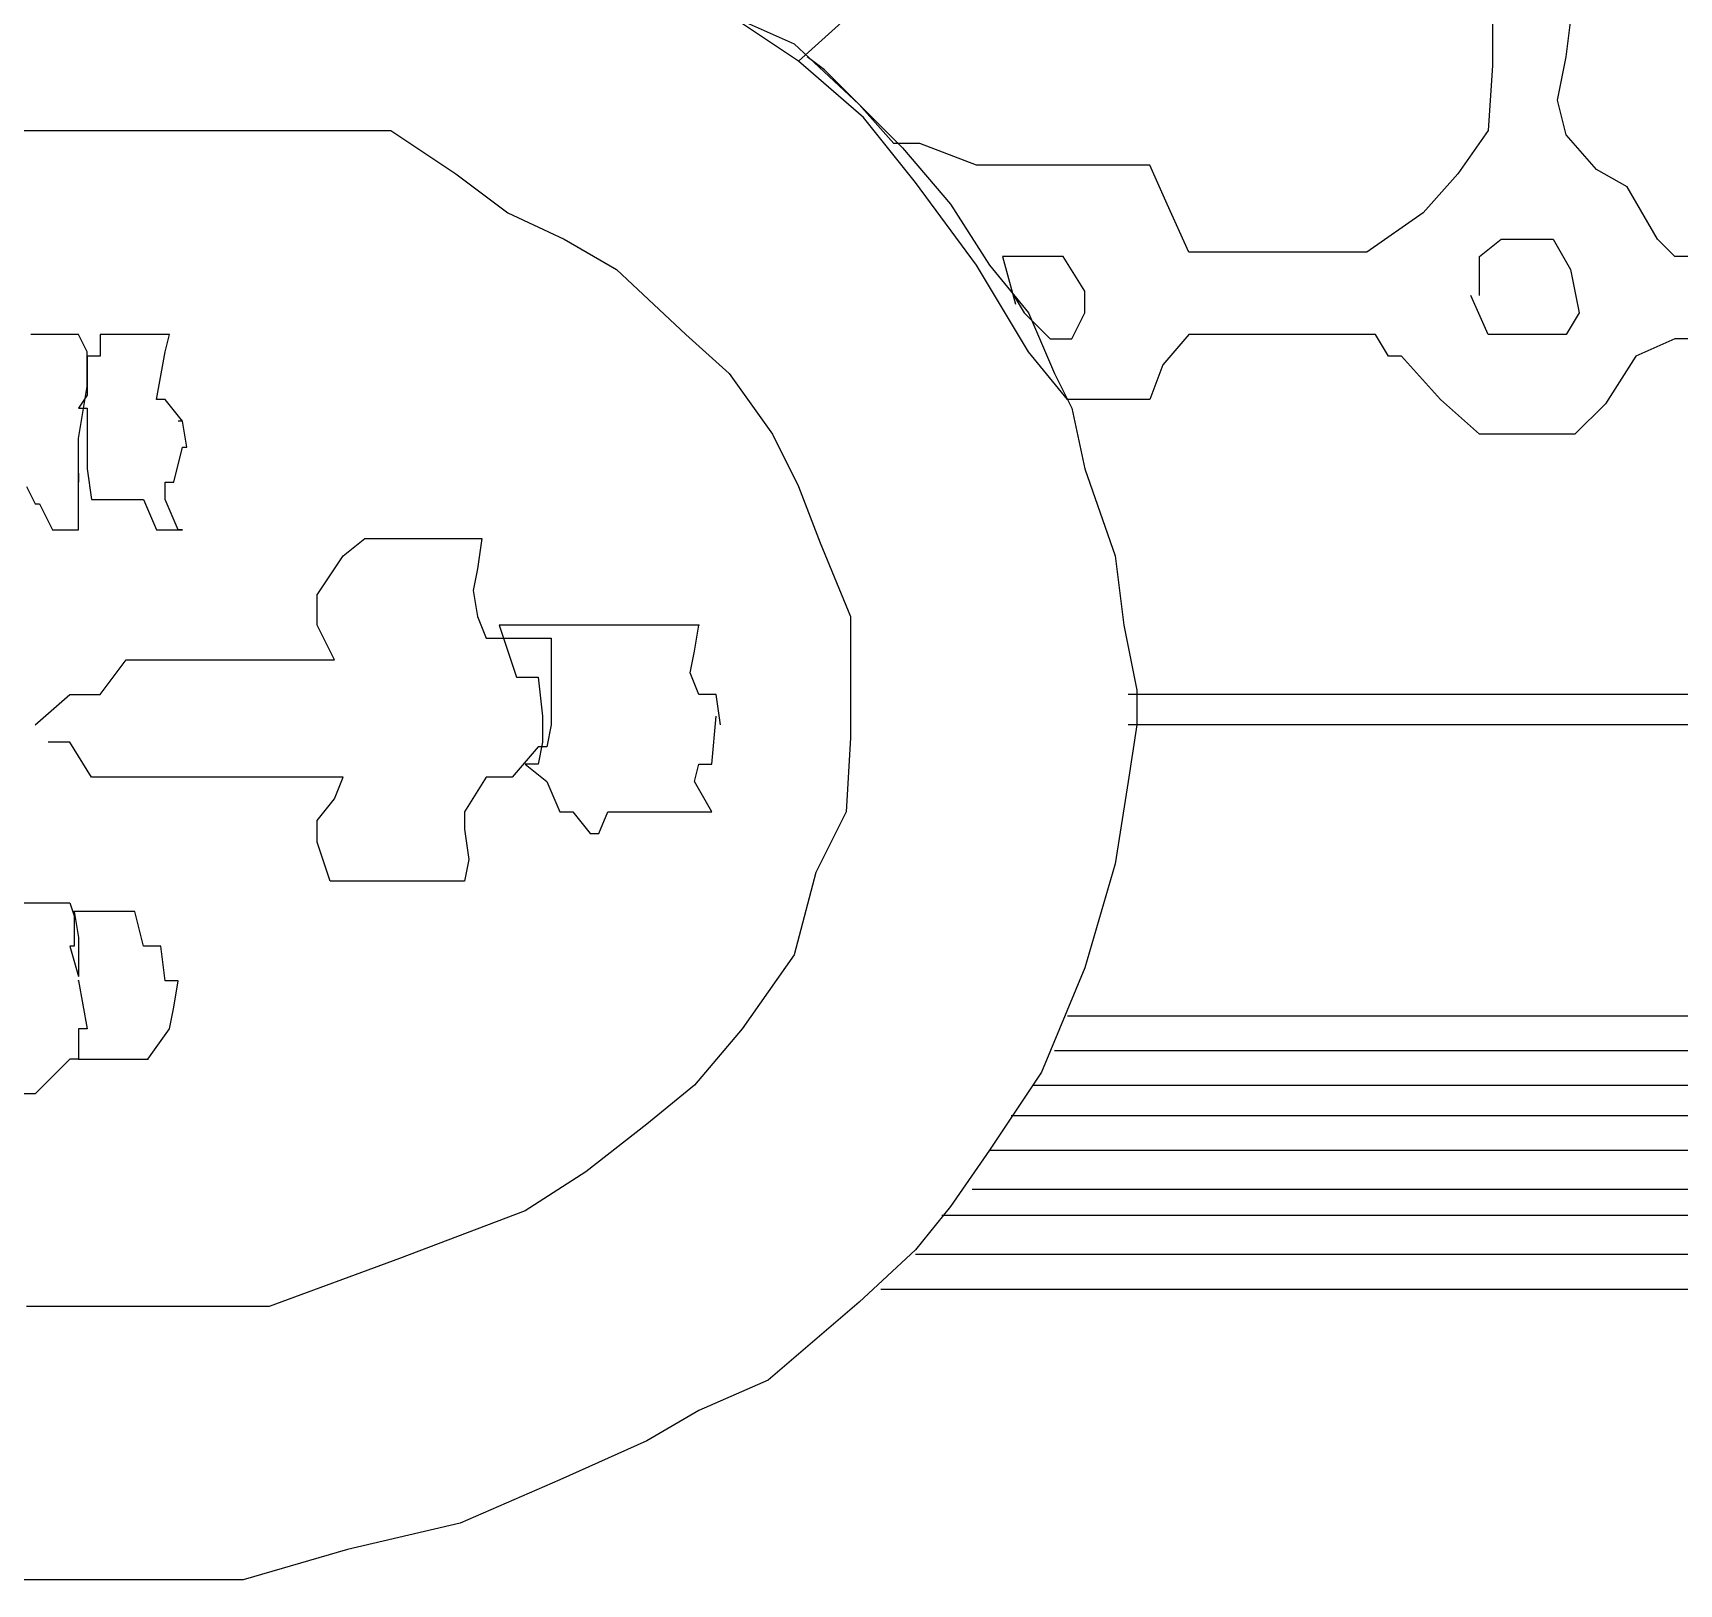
# Model space of a CAD drawing. Extents: x 729854 to 730444, y 4373781 to 4374808.
# Drawn here: x 729892.015 to 729895.81, y 4374640.15 to 4374643.725 of the extents above; entities that cross this region are included whole.
import ezdxf

# ---------------------------------------------------------------- set-up
doc = ezdxf.new("R2010")
doc.units = 0
doc.layers.get('0').update_dxf_attribs({"linetype": 'CONTINUOUS'})

msp = doc.modelspace()

# ---------------------------------------------------------------- linework, layer by layer
at = {"color": 0, "linetype": 'CONTINUOUS'}
for p, q in [((729895.38, 4374643.82), (729895.38, 4374643.65)), ((729895.38, 4374643.82), (729895.38, 4374643.65)), ((729893.59, 4374643.78), (729893.77, 4374643.7)), ((729893.59, 4374643.78), (729893.77, 4374643.7)), ((729893.78, 4374643.66), (729893.6, 4374643.78)), ((729893.78, 4374643.66), (729893.6, 4374643.78)), ((729893.78, 4374643.66), (729893.88, 4374643.75)), ((729893.78, 4374643.66), (729893.88, 4374643.75)), ((729895.55, 4374643.67), (729895.56, 4374643.75)), ((729895.55, 4374643.67), (729895.56, 4374643.75)), ((729893.77, 4374643.7), (729893.92, 4374643.56)), ((729893.77, 4374643.7), (729893.92, 4374643.56)), ((729893.93, 4374643.53), (729893.78, 4374643.66)), ((729893.93, 4374643.53), (729893.78, 4374643.66)), ((729893.84, 4374643.64), (729893.8, 4374643.67)), ((729893.84, 4374643.64), (729893.8, 4374643.67)), ((729893.92, 4374643.56), (729893.84, 4374643.64)), ((729893.92, 4374643.56), (729893.84, 4374643.64)), ((729895.38, 4374643.65), (729895.37, 4374643.5)), ((729895.38, 4374643.65), (729895.37, 4374643.5)), ((729895.53, 4374643.57), (729895.55, 4374643.67)), ((729895.53, 4374643.57), (729895.55, 4374643.67)), ((729893.92, 4374643.56), (729894.02, 4374643.46)), ((729894, 4374643.47), (729893.92, 4374643.56)), ((729893.92, 4374643.56), (729894.02, 4374643.46)), ((729894, 4374643.47), (729893.92, 4374643.56)), ((729895.55, 4374643.49), (729895.53, 4374643.57)), ((729895.55, 4374643.49), (729895.53, 4374643.57)), ((729894.05, 4374643.38), (729893.93, 4374643.53)), ((729894.05, 4374643.38), (729893.93, 4374643.53)), ((729891.81, 4374643.5), (729892.02, 4374643.5)), ((729891.81, 4374643.5), (729892.02, 4374643.5)), ((729892.02, 4374643.5), (729892.22, 4374643.5)), ((729892.02, 4374643.5), (729892.22, 4374643.5)), ((729892.22, 4374643.5), (729892.46, 4374643.5)), ((729892.22, 4374643.5), (729892.46, 4374643.5)), ((729892.46, 4374643.5), (729892.65, 4374643.5)), ((729892.46, 4374643.5), (729892.65, 4374643.5)), ((729892.65, 4374643.5), (729892.84, 4374643.5)), ((729892.65, 4374643.5), (729892.84, 4374643.5)), ((729892.84, 4374643.5), (729892.99, 4374643.4)), ((729892.84, 4374643.5), (729892.99, 4374643.4)), ((729895.37, 4374643.5), (729895.3, 4374643.4)), ((729895.37, 4374643.5), (729895.3, 4374643.4)), ((729895.62, 4374643.41), (729895.55, 4374643.49)), ((729895.62, 4374643.41), (729895.55, 4374643.49)), ((729894.06, 4374643.47), (729894, 4374643.47)), ((729894.06, 4374643.47), (729894, 4374643.47)), ((729894.02, 4374643.46), (729894.13, 4374643.33)), ((729894.02, 4374643.46), (729894.13, 4374643.33)), ((729894.19, 4374643.42), (729894.06, 4374643.47)), ((729894.19, 4374643.42), (729894.06, 4374643.47)), ((729894.31, 4374643.42), (729894.19, 4374643.42)), ((729894.31, 4374643.42), (729894.19, 4374643.42)), ((729894.44, 4374643.42), (729894.31, 4374643.42)), ((729894.44, 4374643.42), (729894.31, 4374643.42)), ((729894.59, 4374643.42), (729894.44, 4374643.42)), ((729894.59, 4374643.42), (729894.44, 4374643.42)), ((729894.63, 4374643.33), (729894.59, 4374643.42)), ((729894.63, 4374643.33), (729894.59, 4374643.42)), ((729895.69, 4374643.37), (729895.62, 4374643.41)), ((729895.69, 4374643.37), (729895.62, 4374643.41)), ((729892.99, 4374643.4), (729893.11, 4374643.31)), ((729892.99, 4374643.4), (729893.11, 4374643.31)), ((729894.19, 4374643.19), (729894.05, 4374643.38)), ((729894.19, 4374643.19), (729894.05, 4374643.38)), ((729895.3, 4374643.4), (729895.22, 4374643.31)), ((729895.3, 4374643.4), (729895.22, 4374643.31)), ((729895.76, 4374643.25), (729895.69, 4374643.37)), ((729895.76, 4374643.25), (729895.69, 4374643.37)), ((729894.13, 4374643.33), (729894.22, 4374643.19)), ((729894.13, 4374643.33), (729894.22, 4374643.19)), ((729894.68, 4374643.22), (729894.63, 4374643.33)), ((729894.68, 4374643.22), (729894.63, 4374643.33)), ((729893.11, 4374643.31), (729893.24, 4374643.25)), ((729893.11, 4374643.31), (729893.24, 4374643.25)), ((729895.22, 4374643.31), (729895.09, 4374643.22)), ((729895.22, 4374643.31), (729895.09, 4374643.22)), ((729893.24, 4374643.25), (729893.36, 4374643.18)), ((729893.24, 4374643.25), (729893.36, 4374643.18)), ((729894.81, 4374643.22), (729894.68, 4374643.22)), ((729894.81, 4374643.22), (729894.68, 4374643.22)), ((729894.93, 4374643.22), (729894.81, 4374643.22)), ((729894.93, 4374643.22), (729894.81, 4374643.22)), ((729895.09, 4374643.22), (729894.93, 4374643.22)), ((729895.09, 4374643.22), (729894.93, 4374643.22)), ((729895.35, 4374643.21), (729895.4, 4374643.25)), ((729895.35, 4374643.21), (729895.4, 4374643.25)), ((729895.4, 4374643.25), (729895.48, 4374643.25)), ((729895.4, 4374643.25), (729895.48, 4374643.25)), ((729895.48, 4374643.25), (729895.52, 4374643.25)), ((729895.48, 4374643.25), (729895.52, 4374643.25)), ((729895.52, 4374643.25), (729895.56, 4374643.18)), ((729895.52, 4374643.25), (729895.56, 4374643.18)), ((729895.8, 4374643.21), (729895.76, 4374643.25)), ((729895.8, 4374643.21), (729895.76, 4374643.25)), ((729893.36, 4374643.18), (729893.52, 4374643.03)), ((729893.36, 4374643.18), (729893.52, 4374643.03)), ((729894.31, 4374642.99), (729894.19, 4374643.19)), ((729894.31, 4374642.99), (729894.19, 4374643.19)), ((729894.22, 4374643.19), (729894.31, 4374643.08)), ((729894.22, 4374643.19), (729894.31, 4374643.08)), ((729894.28, 4374643.21), (729894.25, 4374643.21)), ((729894.25, 4374643.21), (729894.28, 4374643.1)), ((729894.28, 4374643.21), (729894.25, 4374643.21)), ((729894.25, 4374643.21), (729894.28, 4374643.1)), ((729894.33, 4374643.21), (729894.28, 4374643.21)), ((729894.33, 4374643.21), (729894.28, 4374643.21)), ((729894.39, 4374643.21), (729894.33, 4374643.21)), ((729894.39, 4374643.21), (729894.33, 4374643.21)), ((729894.44, 4374643.13), (729894.39, 4374643.21)), ((729894.44, 4374643.13), (729894.39, 4374643.21)), ((729895.35, 4374643.12), (729895.35, 4374643.21)), ((729895.35, 4374643.12), (729895.35, 4374643.21)), ((729895.56, 4374643.18), (729895.58, 4374643.08)), ((729895.56, 4374643.18), (729895.58, 4374643.08)), ((729895.97, 4374643.21), (729895.8, 4374643.21)), ((729895.97, 4374643.21), (729895.8, 4374643.21)), ((729894.27, 4374643.13), (729894.3, 4374643.08)), ((729894.27, 4374643.13), (729894.3, 4374643.08)), ((729894.44, 4374643.08), (729894.44, 4374643.13)), ((729894.44, 4374643.08), (729894.44, 4374643.13)), ((729895.37, 4374643.03), (729895.33, 4374643.12)), ((729895.37, 4374643.03), (729895.33, 4374643.12)), ((729894.3, 4374643.08), (729894.36, 4374643.02)), ((729894.3, 4374643.08), (729894.36, 4374643.02)), ((729894.31, 4374643.08), (729894.37, 4374642.94)), ((729894.31, 4374643.08), (729894.37, 4374642.94)), ((729894.41, 4374643.02), (729894.44, 4374643.08)), ((729894.41, 4374643.02), (729894.44, 4374643.08)), ((729895.58, 4374643.08), (729895.55, 4374643.03)), ((729895.58, 4374643.08), (729895.55, 4374643.03)), ((729892.04, 4374643.03), (729892.01, 4374643.03)), ((729892.04, 4374643.03), (729892.01, 4374643.03)), ((729892.08, 4374643.03), (729892.04, 4374643.03)), ((729892.08, 4374643.03), (729892.04, 4374643.03)), ((729892.12, 4374643.03), (729892.08, 4374643.03)), ((729892.12, 4374643.03), (729892.08, 4374643.03)), ((729892.14, 4374642.99), (729892.12, 4374643.03)), ((729892.14, 4374642.99), (729892.12, 4374643.03)), ((729892.22, 4374643.03), (729892.17, 4374643.03)), ((729892.17, 4374643.03), (729892.17, 4374642.98)), ((729892.22, 4374643.03), (729892.17, 4374643.03)), ((729892.17, 4374643.03), (729892.17, 4374642.98)), ((729892.25, 4374643.03), (729892.22, 4374643.03)), ((729892.25, 4374643.03), (729892.22, 4374643.03)), ((729892.28, 4374643.03), (729892.25, 4374643.03)), ((729892.28, 4374643.03), (729892.25, 4374643.03)), ((729892.31, 4374643.03), (729892.28, 4374643.03)), ((729892.31, 4374643.03), (729892.28, 4374643.03)), ((729892.33, 4374643.03), (729892.31, 4374643.03)), ((729892.33, 4374643.03), (729892.31, 4374643.03)), ((729892.32, 4374642.99), (729892.33, 4374643.03)), ((729892.32, 4374642.99), (729892.33, 4374643.03)), ((729893.52, 4374643.03), (729893.62, 4374642.94)), ((729893.52, 4374643.03), (729893.62, 4374642.94)), ((729894.68, 4374643.03), (729894.62, 4374642.96)), ((729894.68, 4374643.03), (729894.62, 4374642.96)), ((729894.77, 4374643.03), (729894.68, 4374643.03)), ((729894.77, 4374643.03), (729894.68, 4374643.03)), ((729894.84, 4374643.03), (729894.77, 4374643.03)), ((729894.84, 4374643.03), (729894.77, 4374643.03)), ((729895.11, 4374643.03), (729894.84, 4374643.03)), ((729895.11, 4374643.03), (729894.84, 4374643.03)), ((729895.14, 4374642.98), (729895.11, 4374643.03)), ((729895.14, 4374642.98), (729895.11, 4374643.03)), ((729895.4, 4374643.03), (729895.37, 4374643.03)), ((729895.4, 4374643.03), (729895.37, 4374643.03)), ((729895.46, 4374643.03), (729895.4, 4374643.03)), ((729895.46, 4374643.03), (729895.4, 4374643.03)), ((729895.51, 4374643.03), (729895.46, 4374643.03)), ((729895.51, 4374643.03), (729895.46, 4374643.03)), ((729895.55, 4374643.03), (729895.51, 4374643.03)), ((729895.55, 4374643.03), (729895.51, 4374643.03)), ((729892.14, 4374642.91), (729892.14, 4374642.99)), ((729892.14, 4374642.91), (729892.14, 4374642.99)), ((729892.3, 4374642.88), (729892.32, 4374642.99)), ((729892.3, 4374642.88), (729892.32, 4374642.99)), ((729894.4, 4374642.88), (729894.31, 4374642.99)), ((729894.4, 4374642.88), (729894.31, 4374642.99)), ((729894.36, 4374643.02), (729894.41, 4374643.02)), ((729894.36, 4374643.02), (729894.41, 4374643.02)), ((729895.8, 4374643.02), (729895.71, 4374642.98)), ((729895.8, 4374643.02), (729895.71, 4374642.98)), ((729895.84, 4374643.02), (729895.8, 4374643.02)), ((729895.84, 4374643.02), (729895.8, 4374643.02)), ((729892.17, 4374642.98), (729892.14, 4374642.98)), ((729892.14, 4374642.98), (729892.14, 4374642.89)), ((729892.17, 4374642.98), (729892.14, 4374642.98)), ((729892.14, 4374642.98), (729892.14, 4374642.89)), ((729894.62, 4374642.96), (729894.59, 4374642.88)), ((729894.62, 4374642.96), (729894.59, 4374642.88)), ((729895.17, 4374642.98), (729895.14, 4374642.98)), ((729895.17, 4374642.98), (729895.14, 4374642.98)), ((729895.26, 4374642.88), (729895.17, 4374642.98)), ((729895.26, 4374642.88), (729895.17, 4374642.98)), ((729895.71, 4374642.98), (729895.64, 4374642.87)), ((729895.71, 4374642.98), (729895.64, 4374642.87)), ((729893.62, 4374642.94), (729893.72, 4374642.8)), ((729893.62, 4374642.94), (729893.72, 4374642.8)), ((729894.37, 4374642.94), (729894.41, 4374642.86)), ((729894.37, 4374642.94), (729894.41, 4374642.86)), ((729892.12, 4374642.79), (729892.14, 4374642.91)), ((729892.12, 4374642.79), (729892.14, 4374642.91)), ((729892.14, 4374642.89), (729892.12, 4374642.86)), ((729892.14, 4374642.89), (729892.12, 4374642.86)), ((729892.32, 4374642.88), (729892.3, 4374642.88)), ((729892.32, 4374642.88), (729892.3, 4374642.88)), ((729892.36, 4374642.83), (729892.32, 4374642.88)), ((729892.36, 4374642.83), (729892.32, 4374642.88)), ((729894.51, 4374642.88), (729894.4, 4374642.88)), ((729894.51, 4374642.88), (729894.4, 4374642.88)), ((729894.59, 4374642.88), (729894.51, 4374642.88)), ((729894.59, 4374642.88), (729894.51, 4374642.88)), ((729895.35, 4374642.8), (729895.26, 4374642.88)), ((729895.35, 4374642.8), (729895.26, 4374642.88)), ((729892.12, 4374642.86), (729892.14, 4374642.86)), ((729892.12, 4374642.86), (729892.14, 4374642.86)), ((729892.14, 4374642.86), (729892.14, 4374642.77)), ((729892.14, 4374642.86), (729892.14, 4374642.77)), ((729894.41, 4374642.86), (729894.44, 4374642.72)), ((729894.41, 4374642.86), (729894.44, 4374642.72)), ((729895.64, 4374642.87), (729895.57, 4374642.8)), ((729895.64, 4374642.87), (729895.57, 4374642.8)), ((729892.36, 4374642.83), (729892.35, 4374642.83)), ((729892.36, 4374642.83), (729892.35, 4374642.83)), ((729892.37, 4374642.77), (729892.36, 4374642.83)), ((729892.37, 4374642.77), (729892.36, 4374642.83)), ((729893.72, 4374642.8), (729893.78, 4374642.68)), ((729893.72, 4374642.8), (729893.78, 4374642.68)), ((729895.44, 4374642.8), (729895.35, 4374642.8)), ((729895.44, 4374642.8), (729895.35, 4374642.8)), ((729895.57, 4374642.8), (729895.44, 4374642.8)), ((729895.57, 4374642.8), (729895.44, 4374642.8)), ((729892.12, 4374642.69), (729892.12, 4374642.79)), ((729892.12, 4374642.69), (729892.12, 4374642.79)), ((729892.14, 4374642.77), (729892.14, 4374642.72)), ((729892.14, 4374642.77), (729892.14, 4374642.72)), ((729892.34, 4374642.69), (729892.36, 4374642.77)), ((729892.34, 4374642.69), (729892.36, 4374642.77)), ((729892.36, 4374642.77), (729892.37, 4374642.77)), ((729892.36, 4374642.77), (729892.37, 4374642.77)), ((729892.12, 4374642.64), (729892.12, 4374642.71)), ((729892.12, 4374642.71), (729892.12, 4374642.69)), ((729892.12, 4374642.64), (729892.12, 4374642.71)), ((729892.12, 4374642.71), (729892.12, 4374642.69)), ((729892.14, 4374642.72), (729892.15, 4374642.65)), ((729892.14, 4374642.72), (729892.15, 4374642.65)), ((729892.32, 4374642.65), (729892.32, 4374642.69)), ((729892.32, 4374642.69), (729892.34, 4374642.69)), ((729892.32, 4374642.65), (729892.32, 4374642.69)), ((729892.32, 4374642.69), (729892.34, 4374642.69)), ((729894.44, 4374642.72), (729894.51, 4374642.52)), ((729894.44, 4374642.72), (729894.51, 4374642.52)), ((729892, 4374642.68), (729892.02, 4374642.64)), ((729892, 4374642.68), (729892.02, 4374642.64)), ((729892.15, 4374642.65), (729892.17, 4374642.65)), ((729892.15, 4374642.65), (729892.17, 4374642.65)), ((729892.17, 4374642.65), (729892.2, 4374642.65)), ((729892.17, 4374642.65), (729892.2, 4374642.65)), ((729892.2, 4374642.65), (729892.22, 4374642.65)), ((729892.2, 4374642.65), (729892.22, 4374642.65)), ((729892.22, 4374642.65), (729892.27, 4374642.65)), ((729892.22, 4374642.65), (729892.27, 4374642.65)), ((729892.27, 4374642.65), (729892.3, 4374642.58)), ((729892.27, 4374642.65), (729892.3, 4374642.58)), ((729892.35, 4374642.58), (729892.32, 4374642.65)), ((729892.35, 4374642.58), (729892.32, 4374642.65)), ((729893.78, 4374642.68), (729893.83, 4374642.55)), ((729893.78, 4374642.68), (729893.83, 4374642.55)), ((729892.02, 4374642.64), (729892.03, 4374642.64)), ((729892.02, 4374642.64), (729892.03, 4374642.64)), ((729892.03, 4374642.64), (729892.06, 4374642.58)), ((729892.03, 4374642.64), (729892.06, 4374642.58)), ((729892.12, 4374642.58), (729892.12, 4374642.64)), ((729892.12, 4374642.58), (729892.12, 4374642.64)), ((729892.06, 4374642.58), (729892.12, 4374642.58)), ((729892.06, 4374642.58), (729892.12, 4374642.58)), ((729892.3, 4374642.58), (729892.36, 4374642.58)), ((729892.3, 4374642.58), (729892.36, 4374642.58)), ((729892.36, 4374642.58), (729892.35, 4374642.58)), ((729892.36, 4374642.58), (729892.35, 4374642.58)), ((729892.73, 4374642.52), (729892.78, 4374642.56)), ((729892.73, 4374642.52), (729892.78, 4374642.56)), ((729892.78, 4374642.56), (729892.84, 4374642.56)), ((729892.78, 4374642.56), (729892.84, 4374642.56)), ((729892.84, 4374642.56), (729892.91, 4374642.56)), ((729892.84, 4374642.56), (729892.91, 4374642.56)), ((729892.91, 4374642.56), (729892.96, 4374642.56)), ((729892.91, 4374642.56), (729892.96, 4374642.56)), ((729892.96, 4374642.56), (729893.01, 4374642.56)), ((729892.96, 4374642.56), (729893.01, 4374642.56)), ((729893.01, 4374642.56), (729893.05, 4374642.56)), ((729893.01, 4374642.56), (729893.05, 4374642.56)), ((729893.05, 4374642.56), (729893.04, 4374642.49)), ((729893.05, 4374642.56), (729893.04, 4374642.49)), ((729893.83, 4374642.55), (729893.9, 4374642.38)), ((729893.83, 4374642.55), (729893.9, 4374642.38)), ((729892.67, 4374642.43), (729892.73, 4374642.52)), ((729892.67, 4374642.43), (729892.73, 4374642.52)), ((729894.51, 4374642.52), (729894.53, 4374642.36)), ((729894.51, 4374642.52), (729894.53, 4374642.36)), ((729893.04, 4374642.49), (729893.03, 4374642.44)), ((729893.04, 4374642.49), (729893.03, 4374642.44)), ((729892.67, 4374642.36), (729892.67, 4374642.43)), ((729892.67, 4374642.36), (729892.67, 4374642.43)), ((729893.03, 4374642.44), (729893.04, 4374642.38)), ((729893.03, 4374642.44), (729893.04, 4374642.38)), ((729893.04, 4374642.38), (729893.06, 4374642.33)), ((729893.04, 4374642.38), (729893.06, 4374642.33)), ((729893.9, 4374642.38), (729893.9, 4374642.25)), ((729893.9, 4374642.38), (729893.9, 4374642.25)), ((729892.71, 4374642.28), (729892.67, 4374642.36)), ((729892.71, 4374642.28), (729892.67, 4374642.36)), ((729893.1, 4374642.36), (729893.09, 4374642.36)), ((729893.09, 4374642.36), (729893.13, 4374642.24)), ((729893.1, 4374642.36), (729893.09, 4374642.36)), ((729893.09, 4374642.36), (729893.13, 4374642.24)), ((729893.14, 4374642.36), (729893.1, 4374642.36)), ((729893.14, 4374642.36), (729893.1, 4374642.36)), ((729893.2, 4374642.36), (729893.14, 4374642.36)), ((729893.2, 4374642.36), (729893.14, 4374642.36)), ((729893.24, 4374642.36), (729893.2, 4374642.36)), ((729893.24, 4374642.36), (729893.2, 4374642.36)), ((729893.29, 4374642.36), (729893.24, 4374642.36)), ((729893.29, 4374642.36), (729893.24, 4374642.36)), ((729893.33, 4374642.36), (729893.29, 4374642.36)), ((729893.33, 4374642.36), (729893.29, 4374642.36)), ((729893.38, 4374642.36), (729893.33, 4374642.36)), ((729893.38, 4374642.36), (729893.33, 4374642.36)), ((729893.43, 4374642.36), (729893.38, 4374642.36)), ((729893.43, 4374642.36), (729893.38, 4374642.36)), ((729893.49, 4374642.36), (729893.43, 4374642.36)), ((729893.49, 4374642.36), (729893.43, 4374642.36)), ((729893.53, 4374642.36), (729893.49, 4374642.36)), ((729893.53, 4374642.36), (729893.49, 4374642.36)), ((729893.55, 4374642.36), (729893.53, 4374642.36)), ((729893.55, 4374642.36), (729893.53, 4374642.36)), ((729893.54, 4374642.3), (729893.55, 4374642.36)), ((729893.54, 4374642.3), (729893.55, 4374642.36)), ((729894.53, 4374642.36), (729894.56, 4374642.21)), ((729894.53, 4374642.36), (729894.56, 4374642.21)), ((729893.06, 4374642.33), (729893.11, 4374642.33)), ((729893.06, 4374642.33), (729893.11, 4374642.33)), ((729893.11, 4374642.33), (729893.15, 4374642.33)), ((729893.11, 4374642.33), (729893.15, 4374642.33)), ((729893.15, 4374642.33), (729893.21, 4374642.33)), ((729893.15, 4374642.33), (729893.21, 4374642.33)), ((729893.21, 4374642.33), (729893.21, 4374642.21)), ((729893.21, 4374642.33), (729893.21, 4374642.21)), ((729892.17, 4374642.2), (729892.23, 4374642.28)), ((729892.17, 4374642.2), (729892.23, 4374642.28)), ((729892.23, 4374642.28), (729892.29, 4374642.28)), ((729892.23, 4374642.28), (729892.29, 4374642.28)), ((729892.29, 4374642.28), (729892.36, 4374642.28)), ((729892.29, 4374642.28), (729892.36, 4374642.28)), ((729892.36, 4374642.28), (729892.42, 4374642.28)), ((729892.36, 4374642.28), (729892.42, 4374642.28)), ((729892.42, 4374642.28), (729892.49, 4374642.28)), ((729892.42, 4374642.28), (729892.49, 4374642.28)), ((729892.49, 4374642.28), (729892.55, 4374642.28)), ((729892.49, 4374642.28), (729892.55, 4374642.28)), ((729892.55, 4374642.28), (729892.6, 4374642.28)), ((729892.55, 4374642.28), (729892.6, 4374642.28)), ((729892.6, 4374642.28), (729892.66, 4374642.28)), ((729892.6, 4374642.28), (729892.66, 4374642.28)), ((729892.66, 4374642.28), (729892.71, 4374642.28)), ((729892.66, 4374642.28), (729892.71, 4374642.28)), ((729893.53, 4374642.25), (729893.54, 4374642.3)), ((729893.53, 4374642.25), (729893.54, 4374642.3)), ((729893.13, 4374642.24), (729893.18, 4374642.24)), ((729893.13, 4374642.24), (729893.18, 4374642.24)), ((729893.18, 4374642.24), (729893.19, 4374642.15)), ((729893.18, 4374642.24), (729893.19, 4374642.15)), ((729893.55, 4374642.2), (729893.53, 4374642.25)), ((729893.55, 4374642.2), (729893.53, 4374642.25)), ((729893.9, 4374642.25), (729893.9, 4374642.1)), ((729893.9, 4374642.25), (729893.9, 4374642.1)), ((729892.02, 4374642.13), (729892.1, 4374642.2)), ((729892.02, 4374642.13), (729892.1, 4374642.2)), ((729892.1, 4374642.2), (729892.17, 4374642.2)), ((729892.1, 4374642.2), (729892.17, 4374642.2)), ((729893.21, 4374642.21), (729893.21, 4374642.13)), ((729893.21, 4374642.21), (729893.21, 4374642.13)), ((729893.59, 4374642.2), (729893.55, 4374642.2)), ((729893.59, 4374642.2), (729893.55, 4374642.2)), ((729893.6, 4374642.13), (729893.59, 4374642.2)), ((729893.6, 4374642.13), (729893.59, 4374642.2)), ((729894.81, 4374642.2), (729894.54, 4374642.2)), ((729894.81, 4374642.2), (729894.54, 4374642.2)), ((729894.56, 4374642.21), (729894.56, 4374642.13)), ((729894.56, 4374642.21), (729894.56, 4374642.13)), ((729895.2, 4374642.2), (729894.81, 4374642.2)), ((729895.2, 4374642.2), (729894.81, 4374642.2)), ((729896.04, 4374642.2), (729895.2, 4374642.2)), ((729896.04, 4374642.2), (729895.2, 4374642.2)), ((729893.19, 4374642.15), (729893.19, 4374642.09)), ((729893.19, 4374642.15), (729893.19, 4374642.09)), ((729893.21, 4374642.13), (729893.2, 4374642.08)), ((729893.21, 4374642.13), (729893.2, 4374642.08)), ((729893.58, 4374642.04), (729893.59, 4374642.15)), ((729893.58, 4374642.04), (729893.59, 4374642.15)), ((729894.92, 4374642.13), (729894.54, 4374642.13)), ((729894.56, 4374642.13), (729894.54, 4374642)), ((729894.92, 4374642.13), (729894.54, 4374642.13)), ((729894.56, 4374642.13), (729894.54, 4374642)), ((729895.26, 4374642.13), (729894.92, 4374642.13)), ((729895.26, 4374642.13), (729894.92, 4374642.13)), ((729895.69, 4374642.13), (729895.26, 4374642.13)), ((729895.69, 4374642.13), (729895.26, 4374642.13)), ((729896.27, 4374642.13), (729895.69, 4374642.13)), ((729896.27, 4374642.13), (729895.69, 4374642.13)), ((729892.1, 4374642.09), (729892.05, 4374642.09)), ((729892.1, 4374642.09), (729892.05, 4374642.09)), ((729892.15, 4374642.01), (729892.1, 4374642.09)), ((729892.15, 4374642.01), (729892.1, 4374642.09)), ((729893.18, 4374642.08), (729893.12, 4374642.01)), ((729893.18, 4374642.08), (729893.12, 4374642.01)), ((729893.19, 4374642.09), (729893.18, 4374642.04)), ((729893.19, 4374642.09), (729893.18, 4374642.04)), ((729893.2, 4374642.08), (729893.18, 4374642.08)), ((729893.2, 4374642.08), (729893.18, 4374642.08)), ((729893.9, 4374642.1), (729893.89, 4374641.93)), ((729893.9, 4374642.1), (729893.89, 4374641.93)), ((729893.18, 4374642.04), (729893.15, 4374642.04)), ((729893.15, 4374642.04), (729893.2, 4374642)), ((729893.18, 4374642.04), (729893.15, 4374642.04)), ((729893.15, 4374642.04), (729893.2, 4374642)), ((729893.54, 4374642), (729893.55, 4374642.04)), ((729893.54, 4374642), (729893.55, 4374642.04)), ((729893.55, 4374642.04), (729893.58, 4374642.04)), ((729893.55, 4374642.04), (729893.58, 4374642.04)), ((729892.22, 4374642.01), (729892.15, 4374642.01)), ((729892.22, 4374642.01), (729892.15, 4374642.01)), ((729892.29, 4374642.01), (729892.22, 4374642.01)), ((729892.29, 4374642.01), (729892.22, 4374642.01)), ((729892.35, 4374642.01), (729892.29, 4374642.01)), ((729892.35, 4374642.01), (729892.29, 4374642.01)), ((729892.45, 4374642.01), (729892.35, 4374642.01)), ((729892.45, 4374642.01), (729892.35, 4374642.01)), ((729892.53, 4374642.01), (729892.45, 4374642.01)), ((729892.53, 4374642.01), (729892.45, 4374642.01)), ((729892.63, 4374642.01), (729892.53, 4374642.01)), ((729892.63, 4374642.01), (729892.53, 4374642.01)), ((729892.73, 4374642.01), (729892.63, 4374642.01)), ((729892.73, 4374642.01), (729892.63, 4374642.01)), ((729892.71, 4374641.96), (729892.73, 4374642.01)), ((729892.71, 4374641.96), (729892.73, 4374642.01)), ((729893.06, 4374642.01), (729893.01, 4374641.93)), ((729893.06, 4374642.01), (729893.01, 4374641.93)), ((729893.12, 4374642.01), (729893.06, 4374642.01)), ((729893.12, 4374642.01), (729893.06, 4374642.01)), ((729893.2, 4374642), (729893.23, 4374641.93)), ((729893.2, 4374642), (729893.23, 4374641.93)), ((729893.58, 4374641.93), (729893.54, 4374642)), ((729893.58, 4374641.93), (729893.54, 4374642)), ((729894.54, 4374642), (729894.51, 4374641.81)), ((729894.54, 4374642), (729894.51, 4374641.81)), ((729892.67, 4374641.91), (729892.71, 4374641.96)), ((729892.67, 4374641.91), (729892.71, 4374641.96)), ((729893.01, 4374641.93), (729893.01, 4374641.89)), ((729893.01, 4374641.93), (729893.01, 4374641.89)), ((729893.23, 4374641.93), (729893.26, 4374641.93)), ((729893.23, 4374641.93), (729893.26, 4374641.93)), ((729893.26, 4374641.93), (729893.3, 4374641.88)), ((729893.26, 4374641.93), (729893.3, 4374641.88)), ((729893.32, 4374641.88), (729893.34, 4374641.93)), ((729893.32, 4374641.88), (729893.34, 4374641.93)), ((729893.34, 4374641.93), (729893.39, 4374641.93)), ((729893.34, 4374641.93), (729893.39, 4374641.93)), ((729893.39, 4374641.93), (729893.44, 4374641.93)), ((729893.39, 4374641.93), (729893.44, 4374641.93)), ((729893.44, 4374641.93), (729893.49, 4374641.93)), ((729893.44, 4374641.93), (729893.49, 4374641.93)), ((729893.49, 4374641.93), (729893.52, 4374641.93)), ((729893.49, 4374641.93), (729893.52, 4374641.93)), ((729893.52, 4374641.93), (729893.53, 4374641.93)), ((729893.52, 4374641.93), (729893.53, 4374641.93)), ((729893.53, 4374641.93), (729893.58, 4374641.93)), ((729893.53, 4374641.93), (729893.58, 4374641.93)), ((729893.89, 4374641.93), (729893.82, 4374641.79)), ((729893.89, 4374641.93), (729893.82, 4374641.79)), ((729892.67, 4374641.86), (729892.67, 4374641.91)), ((729892.67, 4374641.86), (729892.67, 4374641.91)), ((729893.01, 4374641.89), (729893.02, 4374641.82)), ((729893.01, 4374641.89), (729893.02, 4374641.82)), ((729892.7, 4374641.77), (729892.67, 4374641.86)), ((729892.7, 4374641.77), (729892.67, 4374641.86)), ((729893.3, 4374641.88), (729893.32, 4374641.88)), ((729893.3, 4374641.88), (729893.32, 4374641.88)), ((729893.02, 4374641.82), (729893.01, 4374641.77)), ((729893.02, 4374641.82), (729893.01, 4374641.77)), ((729893.82, 4374641.79), (729893.77, 4374641.6)), ((729893.82, 4374641.79), (729893.77, 4374641.6)), ((729894.51, 4374641.81), (729894.44, 4374641.57)), ((729894.51, 4374641.81), (729894.44, 4374641.57)), ((729892.73, 4374641.77), (729892.7, 4374641.77)), ((729892.73, 4374641.77), (729892.7, 4374641.77)), ((729892.78, 4374641.77), (729892.73, 4374641.77)), ((729892.78, 4374641.77), (729892.73, 4374641.77)), ((729892.84, 4374641.77), (729892.78, 4374641.77)), ((729892.84, 4374641.77), (729892.78, 4374641.77)), ((729892.91, 4374641.77), (729892.84, 4374641.77)), ((729892.91, 4374641.77), (729892.84, 4374641.77)), ((729892.95, 4374641.77), (729892.91, 4374641.77)), ((729892.95, 4374641.77), (729892.91, 4374641.77)), ((729893.01, 4374641.77), (729892.95, 4374641.77)), ((729893.01, 4374641.77), (729892.95, 4374641.77)), ((729891.99, 4374641.72), (729892.02, 4374641.72)), ((729891.99, 4374641.72), (729892.02, 4374641.72)), ((729892.02, 4374641.72), (729892.06, 4374641.72)), ((729892.02, 4374641.72), (729892.06, 4374641.72)), ((729892.06, 4374641.72), (729892.1, 4374641.72)), ((729892.06, 4374641.72), (729892.1, 4374641.72)), ((729892.1, 4374641.72), (729892.11, 4374641.69)), ((729892.1, 4374641.72), (729892.11, 4374641.69)), ((729892.12, 4374641.7), (729892.11, 4374641.7)), ((729892.11, 4374641.7), (729892.12, 4374641.64)), ((729892.12, 4374641.7), (729892.11, 4374641.7)), ((729892.11, 4374641.7), (729892.12, 4374641.64)), ((729892.15, 4374641.7), (729892.12, 4374641.7)), ((729892.15, 4374641.7), (729892.12, 4374641.7)), ((729892.2, 4374641.7), (729892.15, 4374641.7)), ((729892.2, 4374641.7), (729892.15, 4374641.7)), ((729892.25, 4374641.7), (729892.2, 4374641.7)), ((729892.25, 4374641.7), (729892.2, 4374641.7)), ((729892.27, 4374641.62), (729892.25, 4374641.7)), ((729892.27, 4374641.62), (729892.25, 4374641.7)), ((729892.11, 4374641.69), (729892.11, 4374641.62)), ((729892.11, 4374641.69), (729892.11, 4374641.62)), ((729892.12, 4374641.64), (729892.12, 4374641.62)), ((729892.12, 4374641.64), (729892.12, 4374641.62)), ((729892.11, 4374641.62), (729892.1, 4374641.62)), ((729892.1, 4374641.62), (729892.12, 4374641.55)), ((729892.11, 4374641.62), (729892.1, 4374641.62)), ((729892.1, 4374641.62), (729892.12, 4374641.55)), ((729892.12, 4374641.62), (729892.12, 4374641.55)), ((729892.12, 4374641.62), (729892.12, 4374641.55)), ((729892.29, 4374641.62), (729892.27, 4374641.62)), ((729892.29, 4374641.62), (729892.27, 4374641.62)), ((729892.31, 4374641.62), (729892.29, 4374641.62)), ((729892.31, 4374641.62), (729892.29, 4374641.62)), ((729892.32, 4374641.54), (729892.31, 4374641.62)), ((729892.32, 4374641.54), (729892.31, 4374641.62)), ((729893.77, 4374641.6), (729893.65, 4374641.43)), ((729893.77, 4374641.6), (729893.65, 4374641.43)), ((729894.44, 4374641.57), (729894.34, 4374641.33)), ((729894.44, 4374641.57), (729894.34, 4374641.33)), ((729892.12, 4374641.54), (729892.14, 4374641.43)), ((729892.12, 4374641.54), (729892.14, 4374641.43)), ((729892.35, 4374641.54), (729892.32, 4374641.54)), ((729892.35, 4374641.54), (729892.32, 4374641.54)), ((729892.34, 4374641.48), (729892.35, 4374641.54)), ((729892.34, 4374641.48), (729892.35, 4374641.54)), ((729892.33, 4374641.43), (729892.34, 4374641.48)), ((729892.33, 4374641.43), (729892.34, 4374641.48)), ((729894.4, 4374641.46), (729895.24, 4374641.46)), ((729894.4, 4374641.46), (729895.24, 4374641.46)), ((729895.24, 4374641.46), (729897.49, 4374641.46)), ((729895.24, 4374641.46), (729897.49, 4374641.46)), ((729892.14, 4374641.43), (729892.12, 4374641.43)), ((729892.12, 4374641.43), (729892.12, 4374641.36)), ((729892.14, 4374641.43), (729892.12, 4374641.43)), ((729892.12, 4374641.43), (729892.12, 4374641.36)), ((729892.28, 4374641.36), (729892.33, 4374641.43)), ((729892.28, 4374641.36), (729892.33, 4374641.43)), ((729893.65, 4374641.43), (729893.54, 4374641.3)), ((729893.65, 4374641.43), (729893.54, 4374641.3)), ((729892.1, 4374641.36), (729892.02, 4374641.28)), ((729892.1, 4374641.36), (729892.02, 4374641.28)), ((729892.12, 4374641.36), (729892.1, 4374641.36)), ((729892.12, 4374641.36), (729892.1, 4374641.36)), ((729892.12, 4374641.36), (729892.17, 4374641.36)), ((729892.12, 4374641.36), (729892.17, 4374641.36)), ((729892.17, 4374641.36), (729892.2, 4374641.36)), ((729892.17, 4374641.36), (729892.2, 4374641.36)), ((729892.2, 4374641.36), (729892.23, 4374641.36)), ((729892.2, 4374641.36), (729892.23, 4374641.36)), ((729892.23, 4374641.36), (729892.26, 4374641.36)), ((729892.23, 4374641.36), (729892.26, 4374641.36)), ((729892.26, 4374641.36), (729892.28, 4374641.36)), ((729892.26, 4374641.36), (729892.28, 4374641.36)), ((729894.37, 4374641.38), (729897.53, 4374641.38)), ((729894.37, 4374641.38), (729897.53, 4374641.38)), ((729894.34, 4374641.33), (729894.22, 4374641.15)), ((729894.34, 4374641.33), (729894.22, 4374641.15)), ((729892.02, 4374641.28), (729891.99, 4374641.28)), ((729892.02, 4374641.28), (729891.99, 4374641.28)), ((729893.54, 4374641.3), (729893.43, 4374641.21)), ((729893.54, 4374641.3), (729893.43, 4374641.21)), ((729894.32, 4374641.3), (729897.53, 4374641.3)), ((729894.32, 4374641.3), (729897.53, 4374641.3)), ((729893.43, 4374641.21), (729893.29, 4374641.1)), ((729893.43, 4374641.21), (729893.29, 4374641.1)), ((729894.27, 4374641.23), (729897.53, 4374641.23)), ((729894.27, 4374641.23), (729897.53, 4374641.23)), ((729894.22, 4374641.15), (729894.13, 4374641.02)), ((729894.22, 4374641.15), (729894.13, 4374641.02)), ((729894.22, 4374641.15), (729897.53, 4374641.15)), ((729894.22, 4374641.15), (729897.53, 4374641.15)), ((729893.29, 4374641.1), (729893.15, 4374641.01)), ((729893.29, 4374641.1), (729893.15, 4374641.01)), ((729894.18, 4374641.06), (729897.53, 4374641.06)), ((729894.18, 4374641.06), (729897.53, 4374641.06)), ((729894.13, 4374641.02), (729894.05, 4374640.92)), ((729894.13, 4374641.02), (729894.05, 4374640.92)), ((729893.15, 4374641.01), (729892.86, 4374640.9)), ((729893.15, 4374641.01), (729892.86, 4374640.9)), ((729894.11, 4374641), (729897.53, 4374641)), ((729894.11, 4374641), (729897.53, 4374641)), ((729892.86, 4374640.9), (729892.56, 4374640.79)), ((729892.86, 4374640.9), (729892.56, 4374640.79)), ((729894.05, 4374640.92), (729893.92, 4374640.8)), ((729894.05, 4374640.92), (729893.92, 4374640.8)), ((729894.05, 4374640.91), (729897.53, 4374640.91)), ((729894.05, 4374640.91), (729897.53, 4374640.91)), ((729893.97, 4374640.83), (729894.48, 4374640.83)), ((729893.97, 4374640.83), (729894.48, 4374640.83)), ((729894.48, 4374640.83), (729897.53, 4374640.83)), ((729894.48, 4374640.83), (729897.53, 4374640.83)), ((729892.2, 4374640.79), (729892, 4374640.79)), ((729892.2, 4374640.79), (729892, 4374640.79)), ((729892.37, 4374640.79), (729892.2, 4374640.79)), ((729892.37, 4374640.79), (729892.2, 4374640.79)), ((729892.56, 4374640.79), (729892.37, 4374640.79)), ((729892.56, 4374640.79), (729892.37, 4374640.79)), ((729893.92, 4374640.8), (729893.71, 4374640.62)), ((729893.92, 4374640.8), (729893.71, 4374640.62)), ((729893.71, 4374640.62), (729893.55, 4374640.55)), ((729893.71, 4374640.62), (729893.55, 4374640.55)), ((729893.55, 4374640.55), (729893.43, 4374640.48)), ((729893.55, 4374640.55), (729893.43, 4374640.48)), ((729893.43, 4374640.48), (729893.23, 4374640.39)), ((729893.43, 4374640.48), (729893.23, 4374640.39)), ((729893.23, 4374640.39), (729893, 4374640.29)), ((729893.23, 4374640.39), (729893, 4374640.29)), ((729893, 4374640.29), (729892.74, 4374640.23)), ((729893, 4374640.29), (729892.74, 4374640.23)), ((729892.74, 4374640.23), (729892.5, 4374640.16)), ((729892.74, 4374640.23), (729892.5, 4374640.16)), ((729892.14, 4374640.16), (729891.92, 4374640.16)), ((729892.14, 4374640.16), (729891.92, 4374640.16)), ((729892.32, 4374640.16), (729892.14, 4374640.16)), ((729892.32, 4374640.16), (729892.14, 4374640.16)), ((729892.5, 4374640.16), (729892.32, 4374640.16)), ((729892.5, 4374640.16), (729892.32, 4374640.16))]:
    msp.add_line(p, q, dxfattribs=at)
for p in [(729893.55, 4374642.36), (729893.55, 4374642.36), (729892.11, 4374641.7), (729892.11, 4374641.7), (729892.12, 4374641.54), (729892.12, 4374641.54), (729892.28, 4374641.36), (729892.28, 4374641.36)]:
    msp.add_point(p, dxfattribs=at)

# ---------------------------------------------------------------- meshes
mesh = msp.add_polyface(dxfattribs=at)
corners = [(730162.5, 4373781), (729854.5, 4374807.5), (730444, 4373781), (730444, 4374807.5), (729854.5, 4373781)]
mesh.append_faces([[corners[k] for k in face] for face in [(0, 1, 4), (1, 0, 2, 3)]], dxfattribs={"vtx0": -1, "color": 0})
mesh = msp.add_polyface(dxfattribs=at)
corners = [(730145.58, 4374621), (730145.58, 4374801.5), (729864.5, 4374801.5), (729864.5, 4374621)]
mesh.append_faces([[corners[k] for k in face] for face in [(0, 1, 2, 3)]], dxfattribs={"color": 0})

doc.saveas('drawing.dxf')
